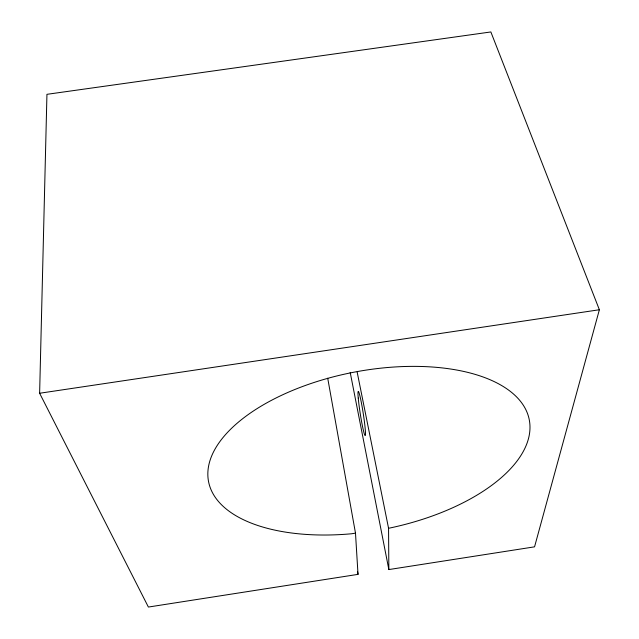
<?xml version="1.0" encoding="UTF-8"?>
<svg xmlns="http://www.w3.org/2000/svg" width="639" height="639" viewBox="0 0 639 639"><rect width="100%" height="100%" fill="white"/><g stroke="black" fill="none" stroke-linecap="round" stroke-linejoin="round"><path stroke-width="0.96" d="M327.711 378.208L355.492 533.15L358.016 574.365L148.392 607.05L39.626 393.257L46.943 94.324L490.856 31.95L599.374 309.747L534.555 546.84L388.847 569.565L350.204 372.425M355.492 533.15L351.562 533.765A163.304 79.915 -10.9 0 1 232.101 427.787A163.304 79.915 -10.9 0 1 504.706 387.426A163.304 79.915 -10.9 0 1 388.56 528.285L388.847 569.565M39.626 393.257L599.374 309.747M357.153 372.05L388.56 528.285M357.497 571.426L358.016 574.365M358.247 398.065A22.325 1.494 81.1 0 0 364.669 434.816A22.325 1.494 81.1 0 0 362.233 407.37A22.325 1.494 81.1 0 0 358.247 398.065"/></g></svg>
